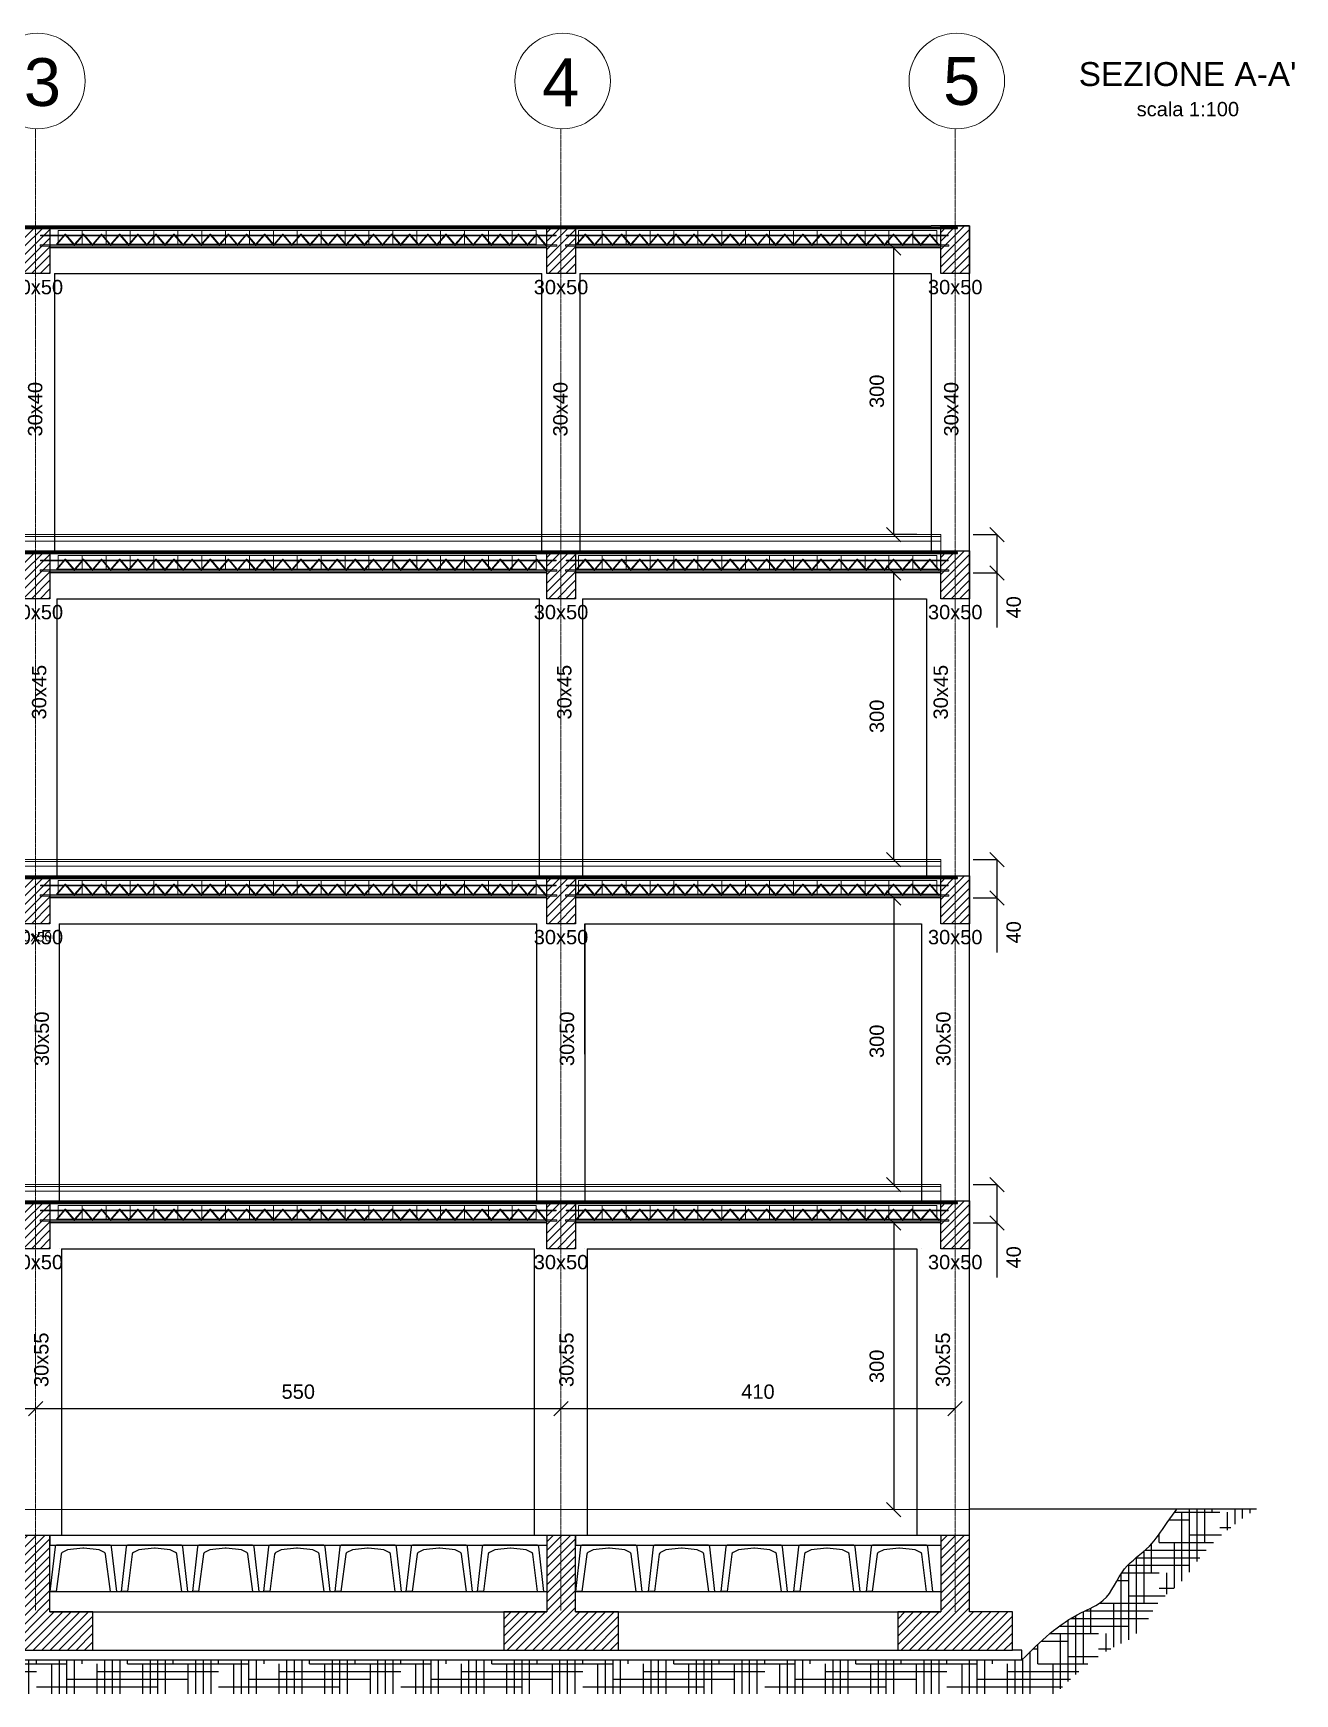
# Model space of a CAD drawing. Header units: millimetres. Extents: x -455371 to 117772, y -78417 to 116564.
# Drawn here: x -117193 to -103991, y -78417 to -61045 of the extents above; entities that cross this region are included whole.
import ezdxf

# ---------------------------------------------------------------- set-up
doc = ezdxf.new("R2010")
doc.units = ezdxf.units.MM
doc.linetypes.add('TRATTOPUNTO', pattern=[25.4, 12.7, -6.35, 0, -6.35])
doc.layers.get('0').update_dxf_attribs({"color": 255})
for name, color, linetype, lineweight in [('armature', 5, 'Continuous', 18), ('Cls', 7, 'Continuous', 25), ('fili fissi', 210, 'Continuous', 18), ('fili fissi tratteggiati', 210, 'TRATTOPUNTO', 18), ('quote', 5, 'Continuous', 15), ('Scritte', 7, 'Continuous', 15), ('TRAV.PIGN.TELAIO', 30, 'Continuous', 15)]:
    doc.layers.add(name, color=color, linetype=linetype, lineweight=lineweight)
doc.layers.add('RETINI', color=253, linetype='Continuous')
doc.layers.add('SEZIONI', color=5, linetype='Continuous')
doc.styles.get("Standard").update_dxf_attribs({"font": 'arial.ttf'})
doc.dimstyles.new('scala1 a 100', dxfattribs={"dimtxt": 150, "dimasz": 150, "dimexe": 0.18, "dimexo": 250, "dimgap": 100, "dimtad": 2, "dimdec": 0, "dimlfac": 0.1, "dimzin": 0, "dimdsep": 46, "dimtxsty": 'Standard', "dimblk": 'OBLIQUE', "dimcen": -100, "dimadec": 0, "dimazin": 0, "dimtfac": 1, "dimtdec": 0, "dimtofl": 0, "dimtmove": 0, "dimatfit": 3, "dimfxl": 250, "dimfxlon": 1, "dimtolj": 1, "dimtzin": 0, "dimarcsym": 0})

# ---------------------------------------------------------------- blocks, each defined once
blk = doc.blocks.new('*U206')
at = {"layer": 'armature'}
for p, q in [((-99, -48), (-11, 55)), ((-91, -48), (-10, 48)), ((77, -48), (-4, 48)), ((-4, 48), (83, -55)), ((85, -48), (-2, 55)), ((4, 48), (85, -48)), ((85, -48), (91, -48))]:
    blk.add_line(p, q, dxfattribs=at)
blk.add_lwpolyline([(93, -55), (99, -48)], dxfattribs=at)
for centre, start, end in [((-7, 51), 40.3299, 139.6701), ((88, -51), 220.3299, 319.6701)]:
    blk.add_arc(centre, 6.02, start, end, dxfattribs=at)
blk = doc.blocks.new('*U207')
at = {"layer": 'Cls', "color": 0, "linetype": 'ByBlock', "lineweight": -2, "transparency": 16777216}
for p in [(0, 0), (189.7, 0), (379.4, 0), (569.1, 0), (758.8, 0), (948.5, 0), (1138.2, 0), (1327.9, 0), (1517.6, 0), (1707.3, 0), (1897, 0), (2086.7, 0), (2276.4, 0), (2466.1, 0), (2655.8, 0), (2845.5, 0), (3035.2, 0), (3224.9, 0), (3414.6, 0), (3604.3, 0), (3794, 0), (3983.7, 0), (4173.4, 0), (4363.1, 0), (4552.8, 0), (4742.5, 0), (4932.2, 0)]:
    blk.add_blockref('*U206', p, dxfattribs=at)
blk = doc.blocks.new('*U208')
at = {"layer": 'TRAV.PIGN.TELAIO'}
blk.add_lwpolyline([(125, 72), (125, -72), (-125, -72), (-125, 72)], close=True, dxfattribs=at)
blk = doc.blocks.new('*U209')
at = {"layer": 'Cls', "color": 0, "linetype": 'ByBlock', "lineweight": -2, "transparency": 16777216}
for p in [(0, 0), (250, 0), (500, 0), (750, 0), (1000, 0), (1250, 0), (1500, 0), (1750, 0), (2000, 0), (2250, 0), (2500, 0), (2750, 0), (3000, 0), (3250, 0), (3500, 0), (3750, 0), (4000, 0), (4250, 0), (4500, 0), (4750, 0)]:
    blk.add_blockref('*U208', p, dxfattribs=at)
blk = doc.blocks.new('*U210')
at = {"layer": 'armature'}
for p, q in [((-99, -48), (-11, 55)), ((-91, -48), (-10, 48)), ((77, -48), (-4, 48)), ((-4, 48), (83, -55)), ((85, -48), (-2, 55)), ((4, 48), (85, -48)), ((85, -48), (91, -48))]:
    blk.add_line(p, q, dxfattribs=at)
blk.add_lwpolyline([(93, -55), (99, -48)], dxfattribs=at)
for centre, start, end in [((-7, 51), 40.3299, 139.6701), ((88, -51), 220.3299, 319.6701)]:
    blk.add_arc(centre, 6.02, start, end, dxfattribs=at)
blk = doc.blocks.new('*U211')
at = {"layer": 'Cls', "color": 0, "linetype": 'ByBlock', "lineweight": -2, "transparency": 16777216}
for p in [(0, 0), (189.7, 0), (379.4, 0), (569.1, 0), (758.8, 0), (948.5, 0), (1138.2, 0), (1327.9, 0), (1517.6, 0), (1707.3, 0), (1897, 0), (2086.7, 0), (2276.4, 0), (2466.1, 0), (2655.8, 0), (2845.5, 0), (3035.2, 0), (3224.9, 0), (3414.6, 0), (3604.3, 0)]:
    blk.add_blockref('*U210', p, dxfattribs=at)
blk = doc.blocks.new('*U212')
at = {"layer": 'TRAV.PIGN.TELAIO'}
blk.add_lwpolyline([(125, 72), (125, -72), (-125, -72), (-125, 72)], close=True, dxfattribs=at)
blk = doc.blocks.new('*U213')
at = {"layer": 'Cls', "color": 0, "linetype": 'ByBlock', "lineweight": -2, "transparency": 16777216}
for p in [(0, 0), (250, 0), (500, 0), (750, 0), (1000, 0), (1250, 0), (1500, 0), (1750, 0), (2000, 0), (2250, 0), (2500, 0), (2750, 0), (3000, 0), (3250, 0), (3500, 0)]:
    blk.add_blockref('*U212', p, dxfattribs=at)
blk = doc.blocks.new('*U226')
at = {"layer": 'armature'}
for p, q in [((-99, -48), (-11, 55)), ((-91, -48), (-10, 48)), ((77, -48), (-4, 48)), ((-4, 48), (83, -55)), ((85, -48), (-2, 55)), ((4, 48), (85, -48)), ((85, -48), (91, -48))]:
    blk.add_line(p, q, dxfattribs=at)
blk.add_lwpolyline([(93, -55), (99, -48)], dxfattribs=at)
for centre, start, end in [((-7, 51), 40.3299, 139.6701), ((88, -51), 220.3299, 319.6701)]:
    blk.add_arc(centre, 6.02, start, end, dxfattribs=at)
blk = doc.blocks.new('*U227')
at = {"layer": 'Cls', "color": 0, "linetype": 'ByBlock', "lineweight": -2, "transparency": 16777216}
for p in [(0, 0), (189.7, 0), (379.4, 0), (569.1, 0), (758.8, 0), (948.5, 0), (1138.2, 0), (1327.9, 0), (1517.6, 0), (1707.3, 0), (1897, 0), (2086.7, 0), (2276.4, 0), (2466.1, 0), (2655.8, 0), (2845.5, 0), (3035.2, 0), (3224.9, 0), (3414.6, 0), (3604.3, 0), (3794, 0), (3983.7, 0), (4173.4, 0), (4363.1, 0), (4552.8, 0), (4742.5, 0), (4932.2, 0)]:
    blk.add_blockref('*U226', p, dxfattribs=at)
blk = doc.blocks.new('*U228')
at = {"layer": 'TRAV.PIGN.TELAIO'}
blk.add_lwpolyline([(125, 72), (125, -72), (-125, -72), (-125, 72)], close=True, dxfattribs=at)
blk = doc.blocks.new('*U229')
at = {"layer": 'Cls', "color": 0, "linetype": 'ByBlock', "lineweight": -2, "transparency": 16777216}
for p in [(0, 0), (250, 0), (500, 0), (750, 0), (1000, 0), (1250, 0), (1500, 0), (1750, 0), (2000, 0), (2250, 0), (2500, 0), (2750, 0), (3000, 0), (3250, 0), (3500, 0), (3750, 0), (4000, 0), (4250, 0), (4500, 0), (4750, 0)]:
    blk.add_blockref('*U228', p, dxfattribs=at)
blk = doc.blocks.new('*U214')
at = {"layer": 'armature'}
for p, q in [((-99, -48), (-11, 55)), ((-91, -48), (-10, 48)), ((77, -48), (-4, 48)), ((-4, 48), (83, -55)), ((85, -48), (-2, 55)), ((4, 48), (85, -48)), ((85, -48), (91, -48))]:
    blk.add_line(p, q, dxfattribs=at)
blk.add_lwpolyline([(93, -55), (99, -48)], dxfattribs=at)
for centre, start, end in [((-7, 51), 40.3299, 139.6701), ((88, -51), 220.3299, 319.6701)]:
    blk.add_arc(centre, 6.02, start, end, dxfattribs=at)
blk = doc.blocks.new('*U215')
at = {"layer": 'Cls', "color": 0, "linetype": 'ByBlock', "lineweight": -2, "transparency": 16777216}
for p in [(0, 0), (189.7, 0), (379.4, 0), (569.1, 0), (758.8, 0), (948.5, 0), (1138.2, 0), (1327.9, 0), (1517.6, 0), (1707.3, 0), (1897, 0), (2086.7, 0), (2276.4, 0), (2466.1, 0), (2655.8, 0), (2845.5, 0), (3035.2, 0), (3224.9, 0), (3414.6, 0), (3604.3, 0)]:
    blk.add_blockref('*U214', p, dxfattribs=at)
blk = doc.blocks.new('*U216')
at = {"layer": 'TRAV.PIGN.TELAIO'}
blk.add_lwpolyline([(125, 72), (125, -72), (-125, -72), (-125, 72)], close=True, dxfattribs=at)
blk = doc.blocks.new('*U217')
at = {"layer": 'Cls', "color": 0, "linetype": 'ByBlock', "lineweight": -2, "transparency": 16777216}
for p in [(0, 0), (250, 0), (500, 0), (750, 0), (1000, 0), (1250, 0), (1500, 0), (1750, 0), (2000, 0), (2250, 0), (2500, 0), (2750, 0), (3000, 0), (3250, 0), (3500, 0)]:
    blk.add_blockref('*U216', p, dxfattribs=at)
blk = doc.blocks.new('*U242')
at = {"layer": 'armature'}
for p, q in [((-99, -48), (-11, 55)), ((-91, -48), (-10, 48)), ((77, -48), (-4, 48)), ((-4, 48), (83, -55)), ((85, -48), (-2, 55)), ((4, 48), (85, -48)), ((85, -48), (91, -48))]:
    blk.add_line(p, q, dxfattribs=at)
blk.add_lwpolyline([(93, -55), (99, -48)], dxfattribs=at)
for centre, start, end in [((-7, 51), 40.3299, 139.6701), ((88, -51), 220.3299, 319.6701)]:
    blk.add_arc(centre, 6.02, start, end, dxfattribs=at)
blk = doc.blocks.new('*U243')
at = {"layer": 'Cls', "color": 0, "linetype": 'ByBlock', "lineweight": -2, "transparency": 16777216}
for p in [(0, 0), (189.7, 0), (379.4, 0), (569.1, 0), (758.8, 0), (948.5, 0), (1138.2, 0), (1327.9, 0), (1517.6, 0), (1707.3, 0), (1897, 0), (2086.7, 0), (2276.4, 0), (2466.1, 0), (2655.8, 0), (2845.5, 0), (3035.2, 0), (3224.9, 0), (3414.6, 0), (3604.3, 0), (3794, 0), (3983.7, 0), (4173.4, 0), (4363.1, 0), (4552.8, 0), (4742.5, 0), (4932.2, 0)]:
    blk.add_blockref('*U242', p, dxfattribs=at)
blk = doc.blocks.new('*U244')
at = {"layer": 'TRAV.PIGN.TELAIO'}
blk.add_lwpolyline([(125, 72), (125, -72), (-125, -72), (-125, 72)], close=True, dxfattribs=at)
blk = doc.blocks.new('*U245')
at = {"layer": 'Cls', "color": 0, "linetype": 'ByBlock', "lineweight": -2, "transparency": 16777216}
for p in [(0, 0), (250, 0), (500, 0), (750, 0), (1000, 0), (1250, 0), (1500, 0), (1750, 0), (2000, 0), (2250, 0), (2500, 0), (2750, 0), (3000, 0), (3250, 0), (3500, 0), (3750, 0), (4000, 0), (4250, 0), (4500, 0), (4750, 0)]:
    blk.add_blockref('*U244', p, dxfattribs=at)
blk = doc.blocks.new('*U230')
at = {"layer": 'armature'}
for p, q in [((-99, -48), (-11, 55)), ((-91, -48), (-10, 48)), ((77, -48), (-4, 48)), ((-4, 48), (83, -55)), ((85, -48), (-2, 55)), ((4, 48), (85, -48)), ((85, -48), (91, -48))]:
    blk.add_line(p, q, dxfattribs=at)
blk.add_lwpolyline([(93, -55), (99, -48)], dxfattribs=at)
for centre, start, end in [((-7, 51), 40.3299, 139.6701), ((88, -51), 220.3299, 319.6701)]:
    blk.add_arc(centre, 6.02, start, end, dxfattribs=at)
blk = doc.blocks.new('*U231')
at = {"layer": 'Cls', "color": 0, "linetype": 'ByBlock', "lineweight": -2, "transparency": 16777216}
for p in [(0, 0), (189.7, 0), (379.4, 0), (569.1, 0), (758.8, 0), (948.5, 0), (1138.2, 0), (1327.9, 0), (1517.6, 0), (1707.3, 0), (1897, 0), (2086.7, 0), (2276.4, 0), (2466.1, 0), (2655.8, 0), (2845.5, 0), (3035.2, 0), (3224.9, 0), (3414.6, 0), (3604.3, 0)]:
    blk.add_blockref('*U230', p, dxfattribs=at)
blk = doc.blocks.new('*U232')
at = {"layer": 'TRAV.PIGN.TELAIO'}
blk.add_lwpolyline([(125, 72), (125, -72), (-125, -72), (-125, 72)], close=True, dxfattribs=at)
blk = doc.blocks.new('*U233')
at = {"layer": 'Cls', "color": 0, "linetype": 'ByBlock', "lineweight": -2, "transparency": 16777216}
for p in [(0, 0), (250, 0), (500, 0), (750, 0), (1000, 0), (1250, 0), (1500, 0), (1750, 0), (2000, 0), (2250, 0), (2500, 0), (2750, 0), (3000, 0), (3250, 0), (3500, 0)]:
    blk.add_blockref('*U232', p, dxfattribs=at)
blk = doc.blocks.new('*U258')
at = {"layer": 'armature'}
for p, q in [((-99, -48), (-11, 55)), ((-91, -48), (-10, 48)), ((77, -48), (-4, 48)), ((-4, 48), (83, -55)), ((85, -48), (-2, 55)), ((4, 48), (85, -48)), ((85, -48), (91, -48))]:
    blk.add_line(p, q, dxfattribs=at)
blk.add_lwpolyline([(93, -55), (99, -48)], dxfattribs=at)
for centre, start, end in [((-7, 51), 40.3299, 139.6701), ((88, -51), 220.3299, 319.6701)]:
    blk.add_arc(centre, 6.02, start, end, dxfattribs=at)
blk = doc.blocks.new('*U259')
at = {"layer": 'Cls', "color": 0, "linetype": 'ByBlock', "lineweight": -2, "transparency": 16777216}
for p in [(0, 0), (189.7, 0), (379.4, 0), (569.1, 0), (758.8, 0), (948.5, 0), (1138.2, 0), (1327.9, 0), (1517.6, 0), (1707.3, 0), (1897, 0), (2086.7, 0), (2276.4, 0), (2466.1, 0), (2655.8, 0), (2845.5, 0), (3035.2, 0), (3224.9, 0), (3414.6, 0), (3604.3, 0), (3794, 0), (3983.7, 0), (4173.4, 0), (4363.1, 0), (4552.8, 0), (4742.5, 0), (4932.2, 0)]:
    blk.add_blockref('*U258', p, dxfattribs=at)
blk = doc.blocks.new('*U260')
at = {"layer": 'TRAV.PIGN.TELAIO'}
blk.add_lwpolyline([(125, 72), (125, -72), (-125, -72), (-125, 72)], close=True, dxfattribs=at)
blk = doc.blocks.new('*U261')
at = {"layer": 'Cls', "color": 0, "linetype": 'ByBlock', "lineweight": -2, "transparency": 16777216}
for p in [(0, 0), (250, 0), (500, 0), (750, 0), (1000, 0), (1250, 0), (1500, 0), (1750, 0), (2000, 0), (2250, 0), (2500, 0), (2750, 0), (3000, 0), (3250, 0), (3500, 0), (3750, 0), (4000, 0), (4250, 0), (4500, 0), (4750, 0)]:
    blk.add_blockref('*U260', p, dxfattribs=at)
blk = doc.blocks.new('*U246')
at = {"layer": 'armature'}
for p, q in [((-99, -48), (-11, 55)), ((-91, -48), (-10, 48)), ((77, -48), (-4, 48)), ((-4, 48), (83, -55)), ((85, -48), (-2, 55)), ((4, 48), (85, -48)), ((85, -48), (91, -48))]:
    blk.add_line(p, q, dxfattribs=at)
blk.add_lwpolyline([(93, -55), (99, -48)], dxfattribs=at)
for centre, start, end in [((-7, 51), 40.3299, 139.6701), ((88, -51), 220.3299, 319.6701)]:
    blk.add_arc(centre, 6.02, start, end, dxfattribs=at)
blk = doc.blocks.new('*U247')
at = {"layer": 'Cls', "color": 0, "linetype": 'ByBlock', "lineweight": -2, "transparency": 16777216}
for p in [(0, 0), (189.7, 0), (379.4, 0), (569.1, 0), (758.8, 0), (948.5, 0), (1138.2, 0), (1327.9, 0), (1517.6, 0), (1707.3, 0), (1897, 0), (2086.7, 0), (2276.4, 0), (2466.1, 0), (2655.8, 0), (2845.5, 0), (3035.2, 0), (3224.9, 0), (3414.6, 0), (3604.3, 0)]:
    blk.add_blockref('*U246', p, dxfattribs=at)
blk = doc.blocks.new('*U248')
at = {"layer": 'TRAV.PIGN.TELAIO'}
blk.add_lwpolyline([(125, 72), (125, -72), (-125, -72), (-125, 72)], close=True, dxfattribs=at)
blk = doc.blocks.new('*U249')
at = {"layer": 'Cls', "color": 0, "linetype": 'ByBlock', "lineweight": -2, "transparency": 16777216}
for p in [(0, 0), (250, 0), (500, 0), (750, 0), (1000, 0), (1250, 0), (1500, 0), (1750, 0), (2000, 0), (2250, 0), (2500, 0), (2750, 0), (3000, 0), (3250, 0), (3500, 0)]:
    blk.add_blockref('*U248', p, dxfattribs=at)
blk = doc.blocks.new('*U266')
at = {"color": 30}
for points in [[(349, -243), (296, 224, 0.377298), (274, 243), (0, 243), (-274, 243, 0.377298), (-296, 224), (-349, -243)], [(284, -243), (233, 148, 0.245361), (221, 165), (165, 194), (5, 211, 0.05448), (0, 212, 0.05448), (-5, 211), (-165, 194), (-221, 165, 0.245361), (-233, 148), (-284, -243)]]:
    blk.add_lwpolyline(points, format="xyb", dxfattribs=at)
for points in [[(-284, -243), (-349, -243)], [(284, -243), (349, -243)]]:
    blk.add_lwpolyline(points, dxfattribs=at)
blk = doc.blocks.new('*U267')
at = {"layer": 'Cls', "color": 0, "linetype": 'ByBlock', "lineweight": -2, "transparency": 16777216}
for p in [(0, 0), (745, 0), (1490, 0), (2235, 0), (2980, 0), (3725, 0), (4470, 0)]:
    blk.add_blockref('*U266', p, dxfattribs=at)
blk = doc.blocks.new('*U268')
at = {"color": 30}
for points in [[(349, -243), (296, 224, 0.377298), (274, 243), (0, 243), (-274, 243, 0.377298), (-296, 224), (-349, -243)], [(284, -243), (233, 148, 0.245361), (221, 165), (165, 194), (5, 211, 0.05448), (0, 212, 0.05448), (-5, 211), (-165, 194), (-221, 165, 0.245361), (-233, 148), (-284, -243)]]:
    blk.add_lwpolyline(points, format="xyb", dxfattribs=at)
for points in [[(-284, -243), (-349, -243)], [(284, -243), (349, -243)]]:
    blk.add_lwpolyline(points, dxfattribs=at)
blk = doc.blocks.new('*U269')
at = {"layer": 'Cls', "color": 0, "linetype": 'ByBlock', "lineweight": -2, "transparency": 16777216}
for p in [(0, 0), (760, 0), (1520, 0), (2280, 0), (3040, 0)]:
    blk.add_blockref('*U268', p, dxfattribs=at)
blk = doc.blocks.new('_Oblique')
at = {"color": 0, "linetype": 'ByBlock', "lineweight": -2}
blk.add_line((-0.5, -0.5), (0.5, 0.5), dxfattribs=at)
blk = doc.blocks.new('*D2090')
at = {"layer": 'Defpoints', "color": 0, "transparency": 16777216}
for p in [(-108188, -63291), (-107696, -63291), (-107696, -66290)]:
    blk.add_point(p, dxfattribs=at)
at = {"layer": 'quote', "color": 0, "lineweight": -2, "transparency": 16777216}
for p, q in [((-107946, -63291), (-108188, -63291)), ((-108188, -66290), (-108188, -63291)), ((-107946, -66290), (-108188, -66290))]:
    blk.add_line(p, q, dxfattribs=at)
at = {"layer": 'quote', "color": 0, "lineweight": -2, "transparency": 16777216, "xscale": 150, "yscale": 150, "zscale": 150}
for p, rotation in [((-108188, -63291), 90), ((-108188, -66290), 270)]:
    blk.add_blockref('_Oblique', p, dxfattribs=dict(at, rotation=rotation))
at = {"layer": 'quote', "color": 0, "transparency": 16777216, "insert": (-108364, -64791), "char_height": 150, "attachment_point": 5, "rotation": 90}
blk.add_mtext('\\A1;300', dxfattribs=at)
blk = doc.blocks.new('*D2091')
at = {"layer": 'Defpoints', "color": 0, "transparency": 16777216}
for p in [(-108188, -66691), (-108125, -66691), (-108125, -69690)]:
    blk.add_point(p, dxfattribs=at)
at = {"layer": 'quote', "color": 0, "lineweight": -2, "transparency": 16777216}
for p, q in [((-108188, -66691), (-108188, -66691)), ((-108188, -69690), (-108188, -66691)), ((-108188, -69690), (-108188, -69690))]:
    blk.add_line(p, q, dxfattribs=at)
at = {"layer": 'quote', "color": 0, "lineweight": -2, "transparency": 16777216, "xscale": 150, "yscale": 150, "zscale": 150}
for p, rotation in [((-108188, -66691), 90), ((-108188, -69690), 270)]:
    blk.add_blockref('_Oblique', p, dxfattribs=dict(at, rotation=rotation))
at = {"layer": 'quote', "color": 0, "transparency": 16777216, "insert": (-108364, -68191), "char_height": 150, "attachment_point": 5, "rotation": 90}
blk.add_mtext('\\A1;300', dxfattribs=at)
blk = doc.blocks.new('*D2092')
at = {"layer": 'Defpoints', "color": 0, "transparency": 16777216}
for p in [(-108188, -70091), (-108188, -73090), (-108188, -73090)]:
    blk.add_point(p, dxfattribs=at)
at = {"layer": 'quote', "color": 0, "lineweight": -2, "transparency": 16777216}
for p, q in [((-108188, -70091), (-108188, -70091)), ((-108188, -70091), (-108188, -73090)), ((-108188, -73090), (-108188, -73090))]:
    blk.add_line(p, q, dxfattribs=at)
at = {"layer": 'quote', "color": 0, "lineweight": -2, "transparency": 16777216, "xscale": 150, "yscale": 150, "zscale": 150}
for p, rotation in [((-108188, -70091), 90), ((-108188, -73090), 270)]:
    blk.add_blockref('_Oblique', p, dxfattribs=dict(at, rotation=rotation))
at = {"layer": 'quote', "color": 0, "transparency": 16777216, "insert": (-108364, -71591), "char_height": 150, "attachment_point": 5, "rotation": 90}
blk.add_mtext('\\A1;300', dxfattribs=at)
blk = doc.blocks.new('*D2093')
at = {"layer": 'Defpoints', "color": 0, "transparency": 16777216}
for p in [(-108188, -73491), (-108188, -76490), (-108188, -76490)]:
    blk.add_point(p, dxfattribs=at)
at = {"layer": 'quote', "color": 0, "lineweight": -2, "transparency": 16777216}
for p, q in [((-108188, -73491), (-108188, -73491)), ((-108188, -73491), (-108188, -76490)), ((-108188, -76490), (-108188, -76490))]:
    blk.add_line(p, q, dxfattribs=at)
at = {"layer": 'quote', "color": 0, "lineweight": -2, "transparency": 16777216, "xscale": 150, "yscale": 150, "zscale": 150}
for p, rotation in [((-108188, -73491), 90), ((-108188, -76490), 270)]:
    blk.add_blockref('_Oblique', p, dxfattribs=dict(at, rotation=rotation))
at = {"layer": 'quote', "color": 0, "transparency": 16777216, "insert": (-108365, -74991), "char_height": 150, "attachment_point": 5, "rotation": 90}
blk.add_mtext('\\A1;300', dxfattribs=at)
blk = doc.blocks.new('*D2104')
at = {"layer": 'Defpoints', "color": 0, "transparency": 16777216}
for p in [(-121171, -75129), (-117167, -75434), (-117167, -75434)]:
    blk.add_point(p, dxfattribs=at)
at = {"layer": 'quote', "color": 0, "lineweight": -2, "transparency": 16777216}
for p, q in [((-121171, -75379), (-121171, -75434)), ((-121171, -75434), (-117167, -75434)), ((-117167, -75434), (-117167, -75433))]:
    blk.add_line(p, q, dxfattribs=at)
at = {"layer": 'quote', "color": 0, "lineweight": -2, "transparency": 16777216, "xscale": 150, "yscale": 150, "zscale": 150, "rotation": 180}
blk.add_blockref('_Oblique', (-121171, -75434), dxfattribs=at)
at = {"layer": 'quote', "color": 0, "lineweight": -2, "transparency": 16777216, "xscale": 150, "yscale": 150, "zscale": 150}
blk.add_blockref('_Oblique', (-117167, -75434), dxfattribs=at)
at = {"layer": 'quote', "color": 0, "transparency": 16777216, "insert": (-119169, -75610), "char_height": 150, "attachment_point": 5}
blk.add_mtext('\\A1;400', dxfattribs=at)
blk = doc.blocks.new('*D2105')
at = {"layer": 'Defpoints', "color": 0, "transparency": 16777216}
for p in [(-117167, -75434), (-111671, -75434), (-111671, -75434)]:
    blk.add_point(p, dxfattribs=at)
at = {"layer": 'quote', "color": 0, "lineweight": -2, "transparency": 16777216}
for p, q in [((-117167, -75434), (-117167, -75433)), ((-117167, -75434), (-111671, -75434)), ((-111671, -75434), (-111671, -75433))]:
    blk.add_line(p, q, dxfattribs=at)
at = {"layer": 'quote', "color": 0, "lineweight": -2, "transparency": 16777216, "xscale": 150, "yscale": 150, "zscale": 150, "rotation": 180}
blk.add_blockref('_Oblique', (-117167, -75434), dxfattribs=at)
at = {"layer": 'quote', "color": 0, "lineweight": -2, "transparency": 16777216, "xscale": 150, "yscale": 150, "zscale": 150}
blk.add_blockref('_Oblique', (-111671, -75434), dxfattribs=at)
at = {"layer": 'quote', "color": 0, "transparency": 16777216, "insert": (-114419, -75257), "char_height": 150, "attachment_point": 5}
blk.add_mtext('\\A1;550', dxfattribs=at)
blk = doc.blocks.new('*D2106')
at = {"layer": 'Defpoints', "color": 0, "transparency": 16777216}
for p in [(-111671, -75434), (-107546, -75434), (-107546, -75434)]:
    blk.add_point(p, dxfattribs=at)
at = {"layer": 'quote', "color": 0, "lineweight": -2, "transparency": 16777216}
for p, q in [((-111671, -75434), (-111671, -75433)), ((-111671, -75434), (-107546, -75434)), ((-107546, -75434), (-107546, -75433))]:
    blk.add_line(p, q, dxfattribs=at)
at = {"layer": 'quote', "color": 0, "lineweight": -2, "transparency": 16777216, "xscale": 150, "yscale": 150, "zscale": 150, "rotation": 180}
blk.add_blockref('_Oblique', (-111671, -75434), dxfattribs=at)
at = {"layer": 'quote', "color": 0, "lineweight": -2, "transparency": 16777216, "xscale": 150, "yscale": 150, "zscale": 150}
blk.add_blockref('_Oblique', (-107546, -75434), dxfattribs=at)
at = {"layer": 'quote', "color": 0, "transparency": 16777216, "insert": (-109609, -75257), "char_height": 150, "attachment_point": 5}
blk.add_mtext('\\A1;410', dxfattribs=at)
blk = doc.blocks.new('*D2107')
at = {"layer": 'Defpoints', "color": 0, "transparency": 16777216}
for p in [(-107696, -66290), (-107696, -66691), (-107108, -66691)]:
    blk.add_point(p, dxfattribs=at)
at = {"layer": 'quote', "color": 0, "lineweight": -2, "transparency": 16777216}
for p, q in [((-107358, -66290), (-107108, -66290)), ((-107108, -66290), (-107108, -66691)), ((-107358, -66691), (-107108, -66691)), ((-107108, -66691), (-107108, -67261))]:
    blk.add_line(p, q, dxfattribs=at)
at = {"layer": 'quote', "color": 0, "lineweight": -2, "transparency": 16777216, "xscale": 150, "yscale": 150, "zscale": 150}
for p, rotation in [((-107108, -66290), 90), ((-107108, -66691), 270)]:
    blk.add_blockref('_Oblique', p, dxfattribs=dict(at, rotation=rotation))
at = {"layer": 'quote', "color": 0, "transparency": 16777216, "insert": (-106932, -67051), "char_height": 150, "attachment_point": 5, "rotation": 90}
blk.add_mtext('\\A1;40', dxfattribs=at)
blk = doc.blocks.new('*D2108')
at = {"layer": 'Defpoints', "color": 0, "transparency": 16777216}
for p in [(-107696, -69690), (-107696, -70091), (-107108, -70091)]:
    blk.add_point(p, dxfattribs=at)
at = {"layer": 'quote', "color": 0, "lineweight": -2, "transparency": 16777216}
for p, q in [((-107358, -69690), (-107108, -69690)), ((-107108, -69690), (-107108, -70091)), ((-107358, -70091), (-107108, -70091)), ((-107108, -70091), (-107108, -70661))]:
    blk.add_line(p, q, dxfattribs=at)
at = {"layer": 'quote', "color": 0, "lineweight": -2, "transparency": 16777216, "xscale": 150, "yscale": 150, "zscale": 150}
for p, rotation in [((-107108, -69690), 90), ((-107108, -70091), 270)]:
    blk.add_blockref('_Oblique', p, dxfattribs=dict(at, rotation=rotation))
at = {"layer": 'quote', "color": 0, "transparency": 16777216, "insert": (-106932, -70451), "char_height": 150, "attachment_point": 5, "rotation": 90}
blk.add_mtext('\\A1;40', dxfattribs=at)
blk = doc.blocks.new('*D2109')
at = {"layer": 'Defpoints', "color": 0, "transparency": 16777216}
for p in [(-107696, -73090), (-107696, -73491), (-107108, -73491)]:
    blk.add_point(p, dxfattribs=at)
at = {"layer": 'quote', "color": 0, "lineweight": -2, "transparency": 16777216}
for p, q in [((-107358, -73090), (-107108, -73090)), ((-107108, -73090), (-107108, -73491)), ((-107358, -73491), (-107108, -73491)), ((-107108, -73491), (-107108, -74061))]:
    blk.add_line(p, q, dxfattribs=at)
at = {"layer": 'quote', "color": 0, "lineweight": -2, "transparency": 16777216, "xscale": 150, "yscale": 150, "zscale": 150}
for p, rotation in [((-107108, -73090), 90), ((-107108, -73491), 270)]:
    blk.add_blockref('_Oblique', p, dxfattribs=dict(at, rotation=rotation))
at = {"layer": 'quote', "color": 0, "transparency": 16777216, "insert": (-106932, -73851), "char_height": 150, "attachment_point": 5, "rotation": 90}
blk.add_mtext('\\A1;40', dxfattribs=at)

msp = doc.modelspace()

# ---------------------------------------------------------------- hatches: boundary and pattern name
at = {"layer": 'RETINI'}
h = msp.add_hatch(dxfattribs=at)
h.set_pattern_fill('ANSI31', color=256, scale=20)
h.set_pattern_definition([(45, (4004.25, 0), (-44.90128, 44.90128), [])])
h.paths.add_polyline_path([(-117017.1, -63060.4), (-117317.1, -63060.4), (-117317.1, -63560.4), (-117017.1, -63560.4)])
h = msp.add_hatch(dxfattribs=at)
h.set_pattern_fill('ANSI31', color=256, scale=20)
h.set_pattern_definition([(45, (9504.25, 0), (-44.90128, 44.90128), [])])
h.paths.add_polyline_path([(-111517.1, -63060.4), (-111817.1, -63060.4), (-111817.1, -63560.4), (-111517.1, -63560.4)])
h = msp.add_hatch(dxfattribs=at)
h.set_pattern_fill('ANSI31', color=256, scale=20)
h.set_pattern_definition([(45, (13625, 0), (-44.90128, 44.90128), [])])
h.paths.add_polyline_path([(-107696.4, -63560.4), (-107396.4, -63560.4), (-107396.4, -63060.4), (-107696.4, -63060.4)])
h = msp.add_hatch(dxfattribs=at)
h.set_pattern_fill('ANSI31', color=256, scale=20)
h.set_pattern_definition([(45, (4004.25, -3400), (-44.90128, 44.90128), [])])
h.paths.add_polyline_path([(-117017.1, -66460.4), (-117317.1, -66460.4), (-117317.1, -66960.4), (-117017.1, -66960.4)])
h = msp.add_hatch(dxfattribs=at)
h.set_pattern_fill('ANSI31', color=256, scale=20)
h.set_pattern_definition([(45, (9504.25, -3400), (-44.90128, 44.90128), [])])
h.paths.add_polyline_path([(-111517.1, -66460.4), (-111817.1, -66460.4), (-111817.1, -66960.4), (-111517.1, -66960.4)])
h = msp.add_hatch(dxfattribs=at)
h.set_pattern_fill('ANSI31', color=256, scale=20)
h.set_pattern_definition([(45, (13625, -3400), (-44.90128, 44.90128), [])])
h.paths.add_polyline_path([(-107696.4, -66960.4), (-107396.4, -66960.4), (-107396.4, -66460.4), (-107696.4, -66460.4)])
h = msp.add_hatch(dxfattribs=at)
h.set_pattern_fill('ANSI31', color=256, scale=20)
h.set_pattern_definition([(45, (4004.25, -6800), (-44.90128, 44.90128), [])])
h.paths.add_polyline_path([(-117017.1, -69860.4), (-117317.1, -69860.4), (-117317.1, -70360.4), (-117017.1, -70360.4)])
h = msp.add_hatch(dxfattribs=at)
h.set_pattern_fill('ANSI31', color=256, scale=20)
h.set_pattern_definition([(45, (9504.25, -6800), (-44.90128, 44.90128), [])])
h.paths.add_polyline_path([(-111517.1, -69860.4), (-111817.1, -69860.4), (-111817.1, -70360.4), (-111517.1, -70360.4)])
h = msp.add_hatch(dxfattribs=at)
h.set_pattern_fill('ANSI31', color=256, scale=20)
h.set_pattern_definition([(45, (13625, -6800), (-44.90128, 44.90128), [])])
h.paths.add_polyline_path([(-107696.4, -70360.4), (-107396.4, -70360.4), (-107396.4, -69860.4), (-107696.4, -69860.4)])
h = msp.add_hatch(dxfattribs=at)
h.set_pattern_fill('ANSI31', color=256, scale=20)
h.set_pattern_definition([(45, (4004.25, -10200), (-44.90128, 44.90128), [])])
h.paths.add_polyline_path([(-117017.1, -73260.4), (-117317.1, -73260.4), (-117317.1, -73760.4), (-117017.1, -73760.4)])
h = msp.add_hatch(dxfattribs=at)
h.set_pattern_fill('ANSI31', color=256, scale=20)
h.set_pattern_definition([(45, (9504.25, -10200), (-44.90128, 44.90128), [])])
h.paths.add_polyline_path([(-111517.1, -73260.4), (-111817.1, -73260.4), (-111817.1, -73760.4), (-111517.1, -73760.4)])
h = msp.add_hatch(dxfattribs=at)
h.set_pattern_fill('ANSI31', color=256, scale=20)
h.set_pattern_definition([(45, (13625, -10200), (-44.90128, 44.90128), [])])
h.paths.add_polyline_path([(-107696.4, -73760.4), (-107396.4, -73760.4), (-107396.4, -73260.4), (-107696.4, -73260.4)])
h = msp.add_hatch(dxfattribs=at)
h.set_pattern_fill('HOUND', color=256, scale=50)
edge = h.paths.add_edge_path()
edge.add_spline(control_points=[(-106495.7, -78416.8), (-106305.3, -78229.4), (-106052.6, -77980.6), (-105577.5, -77802.6), (-105466, -77445.9), (-105154.5, -77260.9), (-104908, -76841.8), (-104608.1, -76632.1), (-104391.1, -76480.4)], knot_values=[0, 0, 0, 0, 796.0443368, 1056.6986821, 1452.9318202, 1805.0069054, 2103.4394739, 2884.9280847, 2884.9280847, 2884.9280847, 2884.9280847], degree=3, periodic=0)
edge.add_line((-104391.1, -76480.4), (-105222, -76480.4))
edge.add_spline(control_points=[(-105222, -76480.4), (-105259.4, -76531.5), (-105355.7, -76662.6), (-105507, -76902.9), (-105816.1, -77090), (-105928.3, -77446.1), (-106403.2, -77624.3), (-106656, -77873), (-106846.4, -78060.4)], knot_values=[0, 0, 0, 0, 190.3682212, 488.8007897, 840.8758749, 1237.109013, 1497.7633583, 2293.8076951, 2293.8076951, 2293.8076951, 2293.8076951], degree=3, periodic=0)
edge.add_line((-106846.4, -78060.4), (-106946.4, -78060.4))
edge.add_line((-106946.4, -78060.4), (-125971.4, -78060.4))
edge.add_spline(control_points=[(-125971.4, -78060.4), (-126161.8, -77873), (-126414.6, -77624.3), (-126889.5, -77446.1), (-127001.7, -77090), (-127310.8, -76902.9), (-127462.1, -76662.6), (-127558.3, -76531.5), (-127595.8, -76480.4)], knot_values=[0, 0, 0, 0, 796.0443368, 1056.6986821, 1452.9318202, 1805.0069054, 2103.4394739, 2293.8076951, 2293.8076951, 2293.8076951, 2293.8076951], degree=3, periodic=0)
edge.add_line((-127595.8, -76480.4), (-128426.6, -76480.4))
edge.add_spline(control_points=[(-128426.6, -76480.4), (-128209.6, -76632.1), (-127909.8, -76841.8), (-127663.3, -77260.9), (-127351.8, -77445.9), (-127240.3, -77802.6), (-126765.2, -77980.6), (-126512.5, -78229.4), (-126322.1, -78416.8)], knot_values=[0, 0, 0, 0, 781.4886108, 1079.9211793, 1431.9962645, 1828.2294026, 2088.8837479, 2884.9280847, 2884.9280847, 2884.9280847, 2884.9280847], degree=3, periodic=0)
edge.add_line((-126322.1, -78416.8), (-106495.7, -78416.8))
h = msp.add_hatch(dxfattribs=at)
h.set_pattern_fill('ANSI31', color=256, scale=20)
h.set_pattern_definition([(45, (-11093.643, -130361.77), (-44.90128, 44.90128), [])])
h.paths.add_polyline_path([(-117317.1, -77560.4), (-117767.1, -77560.4), (-117767.1, -77960.4), (-116567.1, -77960.4), (-116567.1, -77560.4), (-117017.1, -77560.4), (-117017.1, -76760.4), (-117317.1, -76760.4)])
h = msp.add_hatch(dxfattribs=at)
h.set_pattern_fill('ANSI31', color=256, scale=20)
h.set_pattern_definition([(45, (-5593.643, -130361.77), (-44.90128, 44.90128), [])])
h.paths.add_polyline_path([(-111817.1, -77560.4), (-112267.1, -77560.4), (-112267.1, -77960.4), (-111067.1, -77960.4), (-111067.1, -77560.4), (-111517.1, -77560.4), (-111517.1, -76760.4), (-111817.1, -76760.4)])
h = msp.add_hatch(dxfattribs=at)
h.set_pattern_fill('ANSI31', color=256, scale=20)
h.set_pattern_definition([(45, (-1472.895, -130361.77), (-44.90128, 44.90128), [])])
h.paths.add_polyline_path([(-107696.4, -77560.4), (-108146.4, -77560.4), (-108146.4, -77960.4), (-106946.4, -77960.4), (-106946.4, -77560.4), (-107396.4, -77560.4), (-107396.4, -76760.4), (-107696.4, -76760.4)])

# ---------------------------------------------------------------- linework, layer by layer
at = {"layer": 'armature', "ltscale": 0.1}
for points in [[(-117117.1, -63157), (-111721, -63157), (-111721, -63164), (-117117.1, -63164)], [(-111617.1, -63157), (-107617.1, -63157), (-107617.1, -63164), (-111617.1, -63164)], [(-117117.1, -66557), (-111721, -66557), (-111721, -66564), (-117117.1, -66564)], [(-111617.1, -66557), (-107617.1, -66557), (-107617.1, -66564), (-111617.1, -66564)], [(-117117.1, -69957), (-111721, -69957), (-111721, -69964), (-117117.1, -69964)], [(-111617.1, -69957), (-107617.1, -69957), (-107617.1, -69964), (-111617.1, -69964)], [(-117117.1, -73357), (-111721, -73357), (-111721, -73364), (-117117.1, -73364)], [(-111617.1, -73357), (-107617.1, -73357), (-107617.1, -73364), (-111617.1, -73364)]]:
    msp.add_lwpolyline(points, close=True, dxfattribs=at)
at = {"layer": 'armature'}
for points in [[(-117017.1, -63260.2), (-117121.5, -63260.2), (-117121.5, -63272.2), (-117017.1, -63272.2), (-111713.9, -63272.2), (-111713.9, -63260.2), (-113217.1, -63260.2), (-117117.1, -63260.2)], [(-111517.1, -63260.2), (-111621.5, -63260.2), (-111621.5, -63272.2), (-111517.1, -63272.2), (-107612.8, -63272.2), (-107612.8, -63260.2), (-107717.1, -63260.2), (-111617.1, -63260.2)], [(-117017.1, -66660.2), (-117121.5, -66660.2), (-117121.5, -66672.2), (-117017.1, -66672.2), (-111713.9, -66672.2), (-111713.9, -66660.2), (-113217.1, -66660.2), (-117117.1, -66660.2)], [(-111517.1, -66660.2), (-111621.5, -66660.2), (-111621.5, -66672.2), (-111517.1, -66672.2), (-107612.8, -66672.2), (-107612.8, -66660.2), (-107717.1, -66660.2), (-111617.1, -66660.2)], [(-117017.1, -70060.2), (-117121.5, -70060.2), (-117121.5, -70072.2), (-117017.1, -70072.2), (-111713.9, -70072.2), (-111713.9, -70060.2), (-113217.1, -70060.2), (-117117.1, -70060.2)], [(-111517.1, -70060.2), (-111621.5, -70060.2), (-111621.5, -70072.2), (-111517.1, -70072.2), (-107612.8, -70072.2), (-107612.8, -70060.2), (-107717.1, -70060.2), (-111617.1, -70060.2)], [(-117017.1, -73460.2), (-117121.5, -73460.2), (-117121.5, -73472.2), (-117017.1, -73472.2), (-111713.9, -73472.2), (-111713.9, -73460.2), (-113217.1, -73460.2), (-117117.1, -73460.2)], [(-111517.1, -73460.2), (-111621.5, -73460.2), (-111621.5, -73472.2), (-111517.1, -73472.2), (-107612.8, -73472.2), (-107612.8, -73460.2), (-107717.1, -73460.2), (-111617.1, -73460.2)]]:
    msp.add_lwpolyline(points, dxfattribs=at)
at = {"layer": 'Cls'}
for points in [[(-117371.4, -63060.4), (-116971.4, -63060.4)], [(-117317.1, -63060.4), (-117017.1, -63060.4), (-117017.1, -63560.4), (-117317.1, -63560.4), (-117317.1, -63060.4)], [(-116971.4, -63060.4), (-111871.4, -63060.4)], [(-111871.4, -63060.4), (-111471.4, -63060.4)], [(-111817.1, -63060.4), (-111517.1, -63060.4), (-111517.1, -63560.4), (-111817.1, -63560.4), (-111817.1, -63060.4)], [(-111471.4, -63060.4), (-107796.4, -63060.4)], [(-107396.4, -76760.4), (-107396.4, -73760.4), (-107396.4, -73760.4), (-107396.4, -73760.4), (-107396.4, -71726.3), (-107396.4, -63060.4), (-107796.4, -63060.4)], [(-107696.4, -63060.4), (-107396.4, -63060.4), (-107396.4, -63560.4), (-107696.4, -63560.4), (-107696.4, -63060.4)], [(-111817.1, -63290.6), (-116896.9, -63290.6), (-117017.1, -63290.6)], [(-107696.4, -63290.6), (-111517.1, -63290.6), (-111517.1, -63290.6)], [(-116971.4, -63560.4), (-111871.4, -63560.4)], [(-116971.4, -63560.4), (-116971.4, -66460.4)], [(-111871.4, -66460.4), (-111871.4, -63560.4)], [(-111471.4, -63560.4), (-107796.4, -63560.4)], [(-111471.4, -63560.4), (-111471.4, -66460.4)], [(-107796.4, -63560.4), (-107796.4, -66460.4)], [(-117317.1, -66460.4), (-117017.1, -66460.4), (-117017.1, -66960.4), (-117317.1, -66960.4), (-117317.1, -66460.4)], [(-117017.1, -66460.4), (-111817.1, -66460.4)], [(-111817.1, -66460.4), (-111517.1, -66460.4), (-111517.1, -66960.4), (-111817.1, -66960.4), (-111817.1, -66460.4)], [(-111517.1, -66460.4), (-107696.4, -66460.4)], [(-107696.4, -66460.4), (-107396.4, -66460.4), (-107396.4, -66960.4), (-107696.4, -66960.4), (-107696.4, -66460.4)], [(-111817.1, -66690.6), (-116896.9, -66690.6), (-117017.1, -66690.6)], [(-107696.4, -66690.6), (-111517.1, -66690.6), (-111517.1, -66690.6)], [(-116946.4, -66960.4), (-111896.4, -66960.4)], [(-116946.4, -66960.4), (-116946.4, -69860.4)], [(-111896.4, -69860.4), (-111896.4, -66960.4)], [(-111446.4, -66960.4), (-107846.4, -66960.4)], [(-111446.4, -66960.4), (-111446.4, -69860.4)], [(-107846.4, -66960.4), (-107846.4, -69860.4)], [(-117317.1, -69860.4), (-117017.1, -69860.4), (-117017.1, -70360.4), (-117317.1, -70360.4), (-117317.1, -69860.4)], [(-117017.1, -69860.4), (-111817.1, -69860.4)], [(-111817.1, -69860.4), (-111517.1, -69860.4), (-111517.1, -70360.4), (-111817.1, -70360.4), (-111817.1, -69860.4)], [(-111517.1, -69860.4), (-107696.4, -69860.4)], [(-107696.4, -69860.4), (-107396.4, -69860.4), (-107396.4, -70360.4), (-107696.4, -70360.4), (-107696.4, -69860.4)], [(-111817.1, -70090.6), (-116896.9, -70090.6), (-117017.1, -70090.6)], [(-107696.4, -70090.6), (-111517.1, -70090.6), (-111517.1, -70090.6)], [(-116921.4, -70360.4), (-111921.4, -70360.4)], [(-116921.4, -70360.4), (-116921.4, -71726.3), (-116921.4, -73260.4)], [(-111921.4, -71726.3), (-111921.4, -70360.4)], [(-111921.4, -73260.4), (-111921.4, -71726.3), (-111921.4, -70360.4)], [(-111421.4, -71726.3), (-111421.4, -70360.4)], [(-111421.4, -70360.4), (-107896.4, -70360.4)], [(-111421.4, -70360.4), (-111421.4, -71726.3), (-111421.4, -73260.4)], [(-107896.4, -70360.4), (-107896.4, -71726.3), (-107896.4, -73260.4)], [(-117317.1, -73260.4), (-117017.1, -73260.4), (-117017.1, -73760.4), (-117317.1, -73760.4), (-117317.1, -73260.4)], [(-117017.1, -73260.4), (-117017.1, -73260.4), (-111817.1, -73260.4)], [(-111817.1, -73260.4), (-111517.1, -73260.4), (-111517.1, -73760.4), (-111817.1, -73760.4), (-111817.1, -73260.4)], [(-111517.1, -73260.4), (-111517.1, -73260.4), (-107696.4, -73260.4)], [(-107696.4, -73260.4), (-107396.4, -73260.4), (-107396.4, -73760.4), (-107696.4, -73760.4), (-107696.4, -73260.4)], [(-111817.1, -73490.6), (-116896.9, -73490.6), (-117017.1, -73490.6)], [(-107696.4, -73490.6), (-111517.1, -73490.6), (-111517.1, -73490.6)], [(-116896.4, -73760.4), (-111946.4, -73760.4)], [(-116896.4, -73760.4), (-116896.4, -76760.4)], [(-111946.4, -76760.4), (-111946.4, -73760.4)], [(-111396.4, -73760.4), (-107946.4, -73760.4)], [(-111396.4, -73760.4), (-111396.4, -76760.4)], [(-107946.4, -73760.4), (-107946.4, -76760.4)], [(-107396.4, -76480.4), (-104391.1, -76480.4)], [(-117767.1, -77960.4), (-116567.1, -77960.4), (-116567.1, -77560.4), (-117017.1, -77560.4), (-117017.1, -76760.4), (-117317.1, -76760.4), (-117317.1, -77560.4), (-117767.1, -77560.4), (-117767.1, -77960.4)], [(-111817.1, -76760.4), (-117017.1, -76760.4)], [(-117017.1, -76760.4), (-117017.1, -76860.4), (-111817.1, -76860.4)], [(-112267.1, -77960.4), (-111067.1, -77960.4), (-111067.1, -77560.4), (-111517.1, -77560.4), (-111517.1, -76760.4), (-111817.1, -76760.4), (-111817.1, -77560.4), (-112267.1, -77560.4), (-112267.1, -77960.4)], [(-107696.4, -76760.4), (-111517.1, -76760.4)], [(-111517.1, -76760.4), (-111517.1, -76860.4), (-107696.4, -76860.4)], [(-107946.4, -76760.4), (-111396.4, -76760.4)], [(-108146.4, -77960.4), (-106946.4, -77960.4), (-106946.4, -77560.4), (-107396.4, -77560.4), (-107396.4, -76760.4), (-107696.4, -76760.4), (-107696.4, -77560.4), (-108146.4, -77560.4), (-108146.4, -77960.4)], [(-117017.1, -77346.1), (-111817.1, -77346.1)], [(-111517.1, -77346.1), (-107696.4, -77346.1)], [(-125871.4, -77960.4), (-125421.4, -77960.4), (-106946.4, -77960.4), (-106946.4, -77560.4)], [(-117017.1, -77560.4), (-111817.1, -77560.4)], [(-111517.1, -77560.4), (-107696.4, -77560.4)], [(-125871.4, -77960.4), (-125971.4, -77960.4), (-125971.4, -78060.4), (-106946.4, -78060.4), (-106846.4, -78060.4), (-106846.4, -77960.4), (-106946.4, -77960.4)]]:
    msp.add_lwpolyline(points, dxfattribs=at)
for points in [[(-116921.4, -73760.4), (-116921.4, -73760.4)], [(-111421.4, -73760.4), (-111421.4, -73760.4)], [(-107896.4, -73760.4), (-107896.4, -73760.4)]]:
    msp.add_lwpolyline(points, close=True, dxfattribs=at)
msp.add_spline([(-106846.4, -78060.4), (-106222.5, -77565.9), (-105994.9, -77438.9), (-105772.5, -77111), (-105513.1, -76872.9), (-105333.1, -76634.9), (-105222, -76480.4)], degree=3, dxfattribs=at)
at = {"layer": 'fili fissi'}
for centre in [(-117148.6, -61545), (-111652.9, -61545), (-107527.9, -61545)]:
    msp.add_circle(centre, 500, dxfattribs=at)
at = {"layer": 'fili fissi tratteggiati', "ltscale": 0.25}
for points in [[(-117167.1, -62044.6), (-117167.1, -77544.6)], [(-111671.4, -77544.6), (-111671.4, -62044.6)], [(-107546.4, -62044.6), (-107546.4, -77560.4)]]:
    msp.add_lwpolyline(points, dxfattribs=at)
at = {"layer": 'quote'}
for points in [[(-125121.4, -66470.4), (-125121.4, -66290.4), (-107696.4, -66290.4), (-107696.4, -66470.4)], [(-125121.4, -66310.4), (-107696.4, -66310.4)], [(-125121.4, -66310.4), (-125121.4, -66360.4), (-107696.4, -66360.4)], [(-125121.4, -69870.4), (-125121.4, -69690.4), (-107696.4, -69690.4), (-107696.4, -69870.4)], [(-125121.4, -69710.4), (-107696.4, -69710.4)], [(-125121.4, -69710.4), (-125121.4, -69760.4), (-107696.4, -69760.4)], [(-125121.4, -73270.4), (-125121.4, -73090.4), (-107696.4, -73090.4), (-107696.4, -73270.4)], [(-125121.4, -73110.4), (-107696.4, -73110.4)], [(-125121.4, -73110.4), (-125121.4, -73160.4), (-107696.4, -73160.4)], [(-107396.4, -76760.4), (-107396.4, -76490.4), (-125421.4, -76490.4)]]:
    msp.add_lwpolyline(points, dxfattribs=at)
at = {"layer": 'SEZIONI'}
for points in [[(-125250, -63089.2), (-107520.1, -63089.2), (-107520.1, -63077.2), (-125250, -63077.2)], [(-125250, -66489.2), (-107520.1, -66489.2), (-107520.1, -66477.2), (-125250, -66477.2)], [(-125250, -69889.2), (-107520.1, -69889.2), (-107520.1, -69877.2), (-125250, -69877.2)], [(-125250, -73289.2), (-107520.1, -73289.2), (-107520.1, -73277.2), (-125250, -73277.2)]]:
    msp.add_lwpolyline(points, dxfattribs=at)

# ---------------------------------------------------------------- block references
at = {"layer": 'Cls'}
for name, p in [('*U259', (-116850.2, -63204.8)), ('*U261', (-116804.7, -63180.1)), ('*U247', (-111408.1, -63204.8)), ('*U249', (-111362.5, -63180.1)), ('*U245', (-116804.7, -66580.1)), ('*U233', (-111362.5, -66580.1)), ('*U243', (-116850.2, -66604.8)), ('*U231', (-111408.1, -66604.8)), ('*U207', (-116850.2, -70004.8)), ('*U209', (-116804.7, -69980.1)), ('*U211', (-111408.1, -70004.8)), ('*U213', (-111362.5, -69980.1)), ('*U229', (-116804.7, -73380.1)), ('*U217', (-111362.5, -73380.1)), ('*U227', (-116850.2, -73404.8)), ('*U215', (-111408.1, -73404.8)), ('*U267', (-116668.1, -77103.3)), ('*U269', (-111168.1, -77103.3))]:
    msp.add_blockref(name, p, dxfattribs=at)

# ---------------------------------------------------------------- texts
at = {"layer": 'Scritte'}
for s, width, heights, insert, char_height, attachment_point in [('3', 937.472, [0], (-117290.4, -61813.3), 500, 7), ('4', 937.472, [0], (-111866.1, -61808.6), 500, 7), ('5', 937.472, [0], (-107671.3, -61802.4), 500, 7), ("{\\H1.25x;SEZIONE A-A'\\P\\pxqc;\\H0.6x;scala 1:100}", 2284.626, [854.8], (-106252.3, -61347.2), 200, 1), ('30x50', 1161.595, [0], (-117450.7, -63626), 150, 1), ('30x50', 1161.595, [0], (-111954.9, -63626), 150, 1), ('30x50', 1161.595, [0], (-107829.9, -63626), 150, 1), ('30x50', 1161.595, [0], (-117450.7, -67026), 150, 1), ('30x50', 1161.595, [0], (-111954.9, -67026), 150, 1), ('30x50', 1161.595, [0], (-107829.9, -67026), 150, 1), ('30x50', 1161.595, [0], (-117450.7, -70426), 150, 1), ('30x50', 1161.595, [0], (-117378, -70446.1), 100, 1), ('30x50', 1161.595, [0], (-111954.9, -70426), 150, 1), ('30x50', 1161.595, [0], (-107829.9, -70426), 150, 1), ('30x50', 1161.595, [0], (-117450.7, -73826), 150, 1), ('30x50', 1161.595, [0], (-111954.9, -73826), 150, 1), ('30x50', 1161.595, [0], (-107829.9, -73826), 150, 1)]:
    msp.add_mtext_dynamic_manual_height_columns(s, width=width, gutter_width=12.5, heights=heights, dxfattribs=dict(at, insert=insert, char_height=char_height, attachment_point=attachment_point))
at = {"layer": 'Scritte', "char_height": 150, "attachment_point": 1, "rotation": 90}
for s, insert in [('30x40', (-117247.3, -65264)), ('30x40', (-111751.6, -65264)), ('30x40', (-107661.5, -65264)), ('30x45', (-117205.8, -68224.2)), ('30x45', (-111710.1, -68224.2)), ('30x45', (-107771.5, -68224.2)), ('30x50', (-117177.9, -71850.2)), ('30x50', (-111682.2, -71850.2)), ('30x50', (-107743.6, -71850.2)), ('30x55', (-117183.5, -75208.3)), ('30x55', (-111687.8, -75208.3)), ('30x55', (-107749.2, -75208.3))]:
    msp.add_mtext_dynamic_manual_height_columns(s, width=1161.595, gutter_width=12.5, heights=[0], dxfattribs=dict(at, insert=insert))

# ---------------------------------------------------------------- dimensions: what is measured, and where the dimension line sits
at = {"layer": 'quote'}
for base, p1, p2, picture, middle in [((-108187.6, -63290.6), (-107696.4, -66290.4), (-107696.4, -63290.6), '*D2090', (-108364.3, -64790.5)), ((-107108.4, -66690.6), (-107696.4, -66290.4), (-107696.4, -66690.6), '*D2107', (-106931.8, -67050.8)), ((-108187.6, -66690.6), (-108125.4, -69690.4), (-108125.4, -66690.6), '*D2091', (-108364.3, -68190.5)), ((-107108.4, -70090.6), (-107696.4, -69690.4), (-107696.4, -70090.6), '*D2108', (-106931.8, -70450.8)), ((-108187.6, -73090.4), (-108187.6, -70090.6), (-108187.6, -73090.4), '*D2092', (-108364.3, -71590.5)), ((-107108.4, -73490.6), (-107696.4, -73090.4), (-107696.4, -73490.6), '*D2109', (-106931.8, -73850.8)), ((-108188.1, -76490.4), (-108188.1, -73490.6), (-108188.1, -76490.4), '*D2093', (-108364.8, -74990.5))]:
    dim = msp.add_linear_dim(base=base, p1=p1, p2=p2, angle=90, dimstyle='scala1 a 100', dxfattribs=at)
    dim.commit()
    dim.dimension.update_dxf_attribs({"geometry": picture, "text_midpoint": middle})
for base, p1, p2, picture, middle in [((-117167.1, -75433.6), (-121171.4, -75128.7), (-117167.1, -75433.6), '*D2104', (-119169.3, -75610.1)), ((-111671.4, -75433.6), (-117167.1, -75433.6), (-111671.4, -75433.6), '*D2105', (-114419.3, -75257))]:
    dim = msp.add_linear_dim(base=base, p1=p1, p2=p2, dimstyle='scala1 a 100', override={"dimtmove": 1}, dxfattribs=at)
    dim.commit()
    dim.dimension.update_dxf_attribs({"geometry": picture, "text_midpoint": middle})
dim = msp.add_linear_dim(base=(-107546.4, -75433.6), p1=(-111671.4, -75433.6), p2=(-107546.4, -75433.6), text='410', dimstyle='scala1 a 100', override={"dimtmove": 1}, dxfattribs=at)
dim.commit()
dim.dimension.update_dxf_attribs({"geometry": '*D2106', "text_midpoint": (-109608.9, -75257)})

doc.saveas('drawing.dxf')
